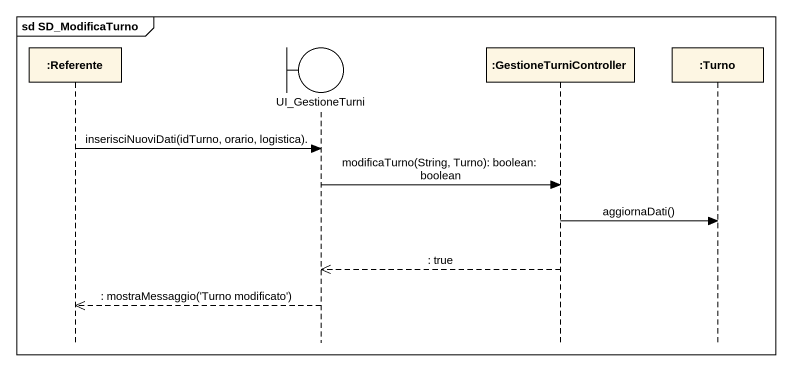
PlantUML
@startuml
mainframe sd SD_ModificaTurno
hide footbox
participant ":Referente" as Referente
boundary UI_GestioneTurni
participant ":GestioneTurniController" as GestioneTurniController
participant ":Turno" as Turno

Referente -> UI_GestioneTurni : inserisciNuoviDati(idTurno, orario, logistica).
UI_GestioneTurni -> GestioneTurniController : modificaTurno(String, Turno): boolean: boolean
GestioneTurniController -> Turno : aggiornaDati()
GestioneTurniController -->> UI_GestioneTurni : : true
UI_GestioneTurni -->> Referente : : mostraMessaggio('Turno modificato')
@enduml
